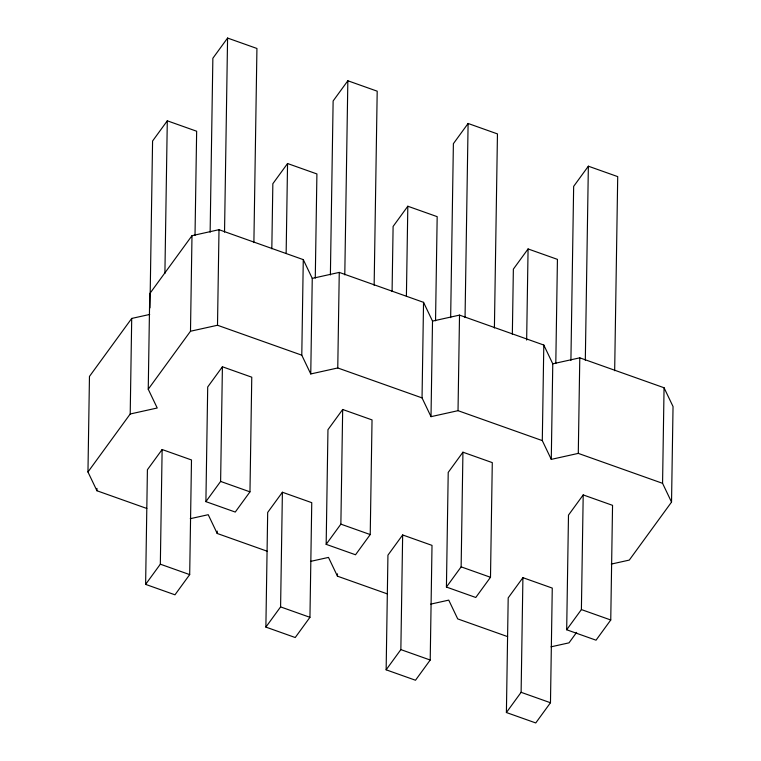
<?xml version="1.0" encoding="UTF-8"?>
<svg xmlns="http://www.w3.org/2000/svg" width="761" height="761" viewBox="0 0 761 761"><rect width="100%" height="100%" fill="white"/><g stroke="black" fill="none" stroke-linecap="round" stroke-linejoin="round"><path stroke-width="1.14" d="M146.835 508.481L96.942 490.759L87.962 471.991L89.465 376.429L131.71 318.431L149.717 314.445M96.942 490.759L96.97 488.4M87.962 471.991L130.207 413.994L131.71 318.431M130.207 413.994L157.223 408.001L148.243 389.232L149.746 293.67L191.991 235.682L219.006 229.689L303.278 259.625L312.257 278.393L310.754 373.955L337.76 367.963L422.041 397.898L431.011 416.667L458.027 410.674L542.298 440.609L551.278 459.378L578.284 453.385L662.565 483.321L671.535 502.089L629.29 560.086L611.283 564.082M145.617 584.381L147.415 469.727L162.131 449.532L191.487 459.958L189.689 574.612L174.973 594.807L145.617 584.381L160.333 564.186L162.131 449.532M149.965 307.891L152.581 141.004L167.296 120.809L196.652 131.234L195.016 235.387M164.899 273.484L167.296 120.809M148.243 389.232L190.488 331.235L191.991 235.682M205.898 501.632L207.705 386.969L222.412 366.773L251.767 377.199L249.969 491.853L235.254 512.058L205.898 501.632L220.614 481.428L222.412 366.773M210.131 232.238L212.861 58.255L227.577 38.05L256.933 48.476L253.889 242.578M310.754 373.955L301.784 355.178L217.503 325.251L219.006 229.689M267.101 551.192L217.199 533.471L217.237 531.111M224.533 232.153L227.577 38.05M265.874 627.093L267.682 512.438L282.398 492.243L311.753 502.669L309.946 617.323L295.23 637.528L265.874 627.093L280.59 606.898L282.398 492.243M271.82 248.818L272.847 183.715L287.553 163.52L316.909 173.946L315.273 278.098M286.146 253.47L287.553 163.52M301.784 355.178L303.278 259.625M326.165 544.343L327.962 429.689L342.678 409.485L372.034 419.91L370.226 534.564L355.52 554.769L326.165 544.343L340.871 524.139L342.678 409.485M330.388 274.949L333.128 100.966L347.844 80.761L377.199 91.187L374.146 285.299M337.76 367.963L339.263 272.4L312.257 278.393M387.359 593.903L337.456 576.182L337.494 573.823M344.79 274.873L347.844 80.761M386.141 669.813L387.939 555.159L402.655 534.954L432.01 545.38L430.212 660.034L415.496 680.239L386.141 669.813L400.857 649.609L402.655 534.954M392.077 291.53L393.104 226.436L407.82 206.231L437.175 216.657L435.539 320.809M406.403 296.181L407.82 206.231M422.041 397.898L423.544 302.336L339.263 272.4M431.011 416.667L432.514 321.104L423.544 302.336M446.422 587.054L448.219 472.4L462.935 452.196L492.291 462.621L490.493 577.285L475.777 597.48L446.422 587.054L461.137 566.859L462.935 452.196M450.655 317.66L453.385 143.677L468.101 123.472L497.456 133.907L494.403 328.01M458.027 410.674L459.52 315.111L432.514 321.104M465.047 317.584L468.101 123.472M506.398 712.524L508.196 597.87L522.912 577.666L552.267 588.091L550.469 702.745L535.754 722.95L506.398 712.524L521.114 692.32L522.912 577.666M512.343 334.241L513.361 269.147L528.077 248.942L557.433 259.368L555.796 363.53M526.65 340.081L528.077 248.942M542.298 440.609L543.801 345.047L459.52 315.111M551.278 459.378L552.771 363.815L543.801 345.047M566.679 629.766L568.486 515.111L583.202 494.916L612.548 505.342L610.75 619.996L596.034 640.191L566.679 629.766L581.394 609.571L583.202 494.916M570.912 360.372L573.651 186.388L588.358 166.193L617.713 176.619L614.669 370.721M578.284 453.385L579.787 357.832L552.771 363.815M585.314 360.295L588.358 166.193M662.565 483.321L664.058 387.758L579.787 357.832M671.535 502.089L673.038 406.536L664.058 387.758M576.629 632.381L569.009 642.845L551.002 646.831M190.488 331.235L217.503 325.251M190.221 518.698L208.229 514.702L217.199 533.471M310.478 561.409L328.486 557.413L337.456 576.182M430.736 604.12L448.743 600.125L457.722 618.902L507.625 636.624M220.614 481.428L249.969 491.853M340.871 524.139L370.226 534.564M461.137 566.859L490.493 577.285M581.394 609.571L610.75 619.996M160.333 564.186L189.689 574.612M280.59 606.898L309.946 617.323M400.857 649.609L430.212 660.034M521.114 692.32L550.469 702.745"/></g></svg>
